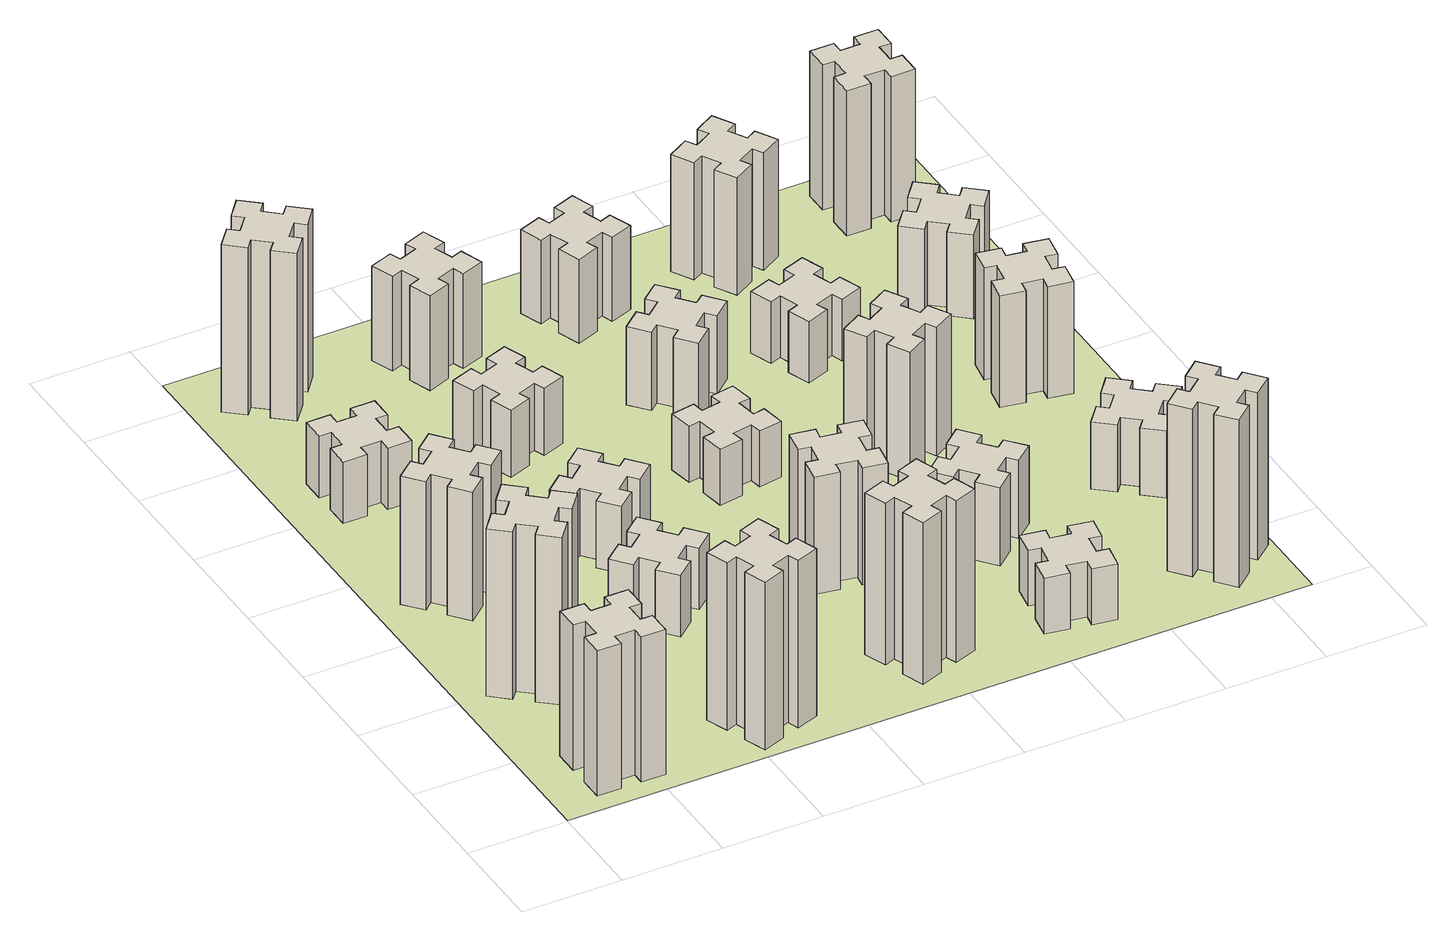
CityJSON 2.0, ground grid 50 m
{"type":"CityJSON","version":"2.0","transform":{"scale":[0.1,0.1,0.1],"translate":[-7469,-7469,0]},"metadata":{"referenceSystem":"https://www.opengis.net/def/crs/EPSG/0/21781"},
"CityObjects":{
"building1":{"type":"Building","attributes":{"class":"1000","function":"1000","usage":"1000","yearOfConstruction":2016,"roofType":"1000","measuredHeight":78,"storeysAboveGround":30,"storeysBelowGround":0},"geometry":[{"type":"Solid","lod":"1","boundaries":[[[[0,1,2,3,4,5,6,7,8,9,10,11,12,13,14,15,16,17,18,19]],[[17,16,20,21]],[[16,15,22,20]],[[15,14,23,22]],[[14,13,24,23]],[[13,12,25,24]],[[12,11,26,25]],[[11,10,27,26]],[[10,9,28,27]],[[9,8,29,28]],[[8,7,30,29]],[[7,6,31,30]],[[6,5,32,31]],[[5,4,33,32]],[[4,3,34,33]],[[3,2,35,34]],[[2,1,36,35]],[[1,0,37,36]],[[0,19,38,37]],[[19,18,39,38]],[[18,17,21,39]],[[24,25,26,27,28,29,30,31,32,33,34,35,36,37,38,39,21,20,22,23]]]]}]},
"building2":{"type":"Building","attributes":{"class":"1000","function":"1000","usage":"1000","yearOfConstruction":2016,"roofType":"1000","measuredHeight":90,"storeysAboveGround":30,"storeysBelowGround":0},"geometry":[{"type":"Solid","lod":"1","boundaries":[[[[40,41,42,43,44,45,46,47,48,49,50,51,52,53,54,55,56,57,58,59]],[[57,56,60,61]],[[56,55,62,60]],[[55,54,63,62]],[[54,53,64,63]],[[53,52,65,64]],[[52,51,66,65]],[[51,50,67,66]],[[50,49,68,67]],[[49,48,69,68]],[[48,47,70,69]],[[47,46,71,70]],[[46,45,72,71]],[[45,44,73,72]],[[44,43,74,73]],[[43,42,75,74]],[[42,41,76,75]],[[41,40,77,76]],[[40,59,78,77]],[[59,58,79,78]],[[58,57,61,79]],[[64,65,66,67,68,69,70,71,72,73,74,75,76,77,78,79,61,60,62,63]]]]}]},
"building3":{"type":"Building","attributes":{"class":"1000","function":"1000","usage":"1000","yearOfConstruction":2016,"roofType":"1000","measuredHeight":69,"storeysAboveGround":30,"storeysBelowGround":0},"geometry":[{"type":"Solid","lod":"1","boundaries":[[[[80,81,82,83,84,85,86,87,88,89,90,91,92,93,94,95,96,97,98,99]],[[97,96,100,101]],[[96,95,102,100]],[[95,94,103,102]],[[94,93,104,103]],[[93,92,105,104]],[[92,91,106,105]],[[91,90,107,106]],[[90,89,108,107]],[[89,88,109,108]],[[88,87,110,109]],[[87,86,111,110]],[[86,85,112,111]],[[85,84,113,112]],[[84,83,114,113]],[[83,82,115,114]],[[82,81,116,115]],[[81,80,117,116]],[[80,99,118,117]],[[99,98,119,118]],[[98,97,101,119]],[[104,105,106,107,108,109,110,111,112,113,114,115,116,117,118,119,101,100,102,103]]]]}]},
"building4":{"type":"Building","attributes":{"class":"1000","function":"1000","usage":"1000","yearOfConstruction":2016,"roofType":"1000","measuredHeight":33,"storeysAboveGround":30,"storeysBelowGround":0},"geometry":[{"type":"Solid","lod":"1","boundaries":[[[[120,121,122,123,124,125,126,127,128,129,130,131,132,133,134,135,136,137,138,139]],[[137,136,140,141]],[[136,135,142,140]],[[135,134,143,142]],[[134,133,144,143]],[[133,132,145,144]],[[132,131,146,145]],[[131,130,147,146]],[[130,129,148,147]],[[129,128,149,148]],[[128,127,150,149]],[[127,126,151,150]],[[126,125,152,151]],[[125,124,153,152]],[[124,123,154,153]],[[123,122,155,154]],[[122,121,156,155]],[[121,120,157,156]],[[120,139,158,157]],[[139,138,159,158]],[[138,137,141,159]],[[144,145,146,147,148,149,150,151,152,153,154,155,156,157,158,159,141,140,142,143]]]]}]},
"building5":{"type":"Building","attributes":{"class":"1000","function":"1000","usage":"1000","yearOfConstruction":2016,"roofType":"1000","measuredHeight":90,"storeysAboveGround":30,"storeysBelowGround":0},"geometry":[{"type":"Solid","lod":"1","boundaries":[[[[160,161,162,163,164,165,166,167,168,169,170,171,172,173,174,175,176,177,178,179]],[[177,176,180,181]],[[176,175,182,180]],[[175,174,183,182]],[[174,173,184,183]],[[173,172,185,184]],[[172,171,186,185]],[[171,170,187,186]],[[170,169,188,187]],[[169,168,189,188]],[[168,167,190,189]],[[167,166,191,190]],[[166,165,192,191]],[[165,164,193,192]],[[164,163,194,193]],[[163,162,195,194]],[[162,161,196,195]],[[161,160,197,196]],[[160,179,198,197]],[[179,178,199,198]],[[178,177,181,199]],[[184,185,186,187,188,189,190,191,192,193,194,195,196,197,198,199,181,180,182,183]]]]}]},
"building6":{"type":"Building","attributes":{"class":"1000","function":"1000","usage":"1000","yearOfConstruction":2016,"roofType":"1000","measuredHeight":90,"storeysAboveGround":30,"storeysBelowGround":0},"geometry":[{"type":"Solid","lod":"1","boundaries":[[[[200,201,202,203,204,205,206,207,208,209,210,211,212,213,214,215,216,217,218,219]],[[217,216,220,221]],[[216,215,222,220]],[[215,214,223,222]],[[214,213,224,223]],[[213,212,225,224]],[[212,211,226,225]],[[211,210,227,226]],[[210,209,228,227]],[[209,208,229,228]],[[208,207,230,229]],[[207,206,231,230]],[[206,205,232,231]],[[205,204,233,232]],[[204,203,234,233]],[[203,202,235,234]],[[202,201,236,235]],[[201,200,237,236]],[[200,219,238,237]],[[219,218,239,238]],[[218,217,221,239]],[[224,225,226,227,228,229,230,231,232,233,234,235,236,237,238,239,221,220,222,223]]]]}]},
"building7":{"type":"Building","attributes":{"class":"1000","function":"1000","usage":"1000","yearOfConstruction":2016,"roofType":"1000","measuredHeight":33,"storeysAboveGround":30,"storeysBelowGround":0},"geometry":[{"type":"Solid","lod":"1","boundaries":[[[[240,241,242,243,244,245,246,247,248,249,250,251,252,253,254,255,256,257,258,259]],[[257,256,260,261]],[[256,255,262,260]],[[255,254,263,262]],[[254,253,264,263]],[[253,252,265,264]],[[252,251,266,265]],[[251,250,267,266]],[[250,249,268,267]],[[249,248,269,268]],[[248,247,270,269]],[[247,246,271,270]],[[246,245,272,271]],[[245,244,273,272]],[[244,243,274,273]],[[243,242,275,274]],[[242,241,276,275]],[[241,240,277,276]],[[240,259,278,277]],[[259,258,279,278]],[[258,257,261,279]],[[264,265,266,267,268,269,270,271,272,273,274,275,276,277,278,279,261,260,262,263]]]]}]},
"building8":{"type":"Building","attributes":{"class":"1000","function":"1000","usage":"1000","yearOfConstruction":2016,"roofType":"1000","measuredHeight":36,"storeysAboveGround":30,"storeysBelowGround":0},"geometry":[{"type":"Solid","lod":"1","boundaries":[[[[280,281,282,283,284,285,286,287,288,289,290,291,292,293,294,295,296,297,298,299]],[[297,296,300,301]],[[296,295,302,300]],[[295,294,303,302]],[[294,293,304,303]],[[293,292,305,304]],[[292,291,306,305]],[[291,290,307,306]],[[290,289,308,307]],[[289,288,309,308]],[[288,287,310,309]],[[287,286,311,310]],[[286,285,312,311]],[[285,284,313,312]],[[284,283,314,313]],[[283,282,315,314]],[[282,281,316,315]],[[281,280,317,316]],[[280,299,318,317]],[[299,298,319,318]],[[298,297,301,319]],[[304,305,306,307,308,309,310,311,312,313,314,315,316,317,318,319,301,300,302,303]]]]}]},
"building9":{"type":"Building","attributes":{"class":"1000","function":"1000","usage":"1000","yearOfConstruction":2016,"roofType":"1000","measuredHeight":36,"storeysAboveGround":30,"storeysBelowGround":0},"geometry":[{"type":"Solid","lod":"1","boundaries":[[[[320,321,322,323,324,325,326,327,328,329,330,331,332,333,334,335,336,337,338,339]],[[337,336,340,341]],[[336,335,342,340]],[[335,334,343,342]],[[334,333,344,343]],[[333,332,345,344]],[[332,331,346,345]],[[331,330,347,346]],[[330,329,348,347]],[[329,328,349,348]],[[328,327,350,349]],[[327,326,351,350]],[[326,325,352,351]],[[325,324,353,352]],[[324,323,354,353]],[[323,322,355,354]],[[322,321,356,355]],[[321,320,357,356]],[[320,339,358,357]],[[339,338,359,358]],[[338,337,341,359]],[[344,345,346,347,348,349,350,351,352,353,354,355,356,357,358,359,341,340,342,343]]]]}]},
"building10":{"type":"Building","attributes":{"class":"1000","function":"1000","usage":"1000","yearOfConstruction":2016,"roofType":"1000","measuredHeight":87,"storeysAboveGround":30,"storeysBelowGround":0},"geometry":[{"type":"Solid","lod":"1","boundaries":[[[[360,361,362,363,364,365,366,367,368,369,370,371,372,373,374,375,376,377,378,379]],[[377,376,380,381]],[[376,375,382,380]],[[375,374,383,382]],[[374,373,384,383]],[[373,372,385,384]],[[372,371,386,385]],[[371,370,387,386]],[[370,369,388,387]],[[369,368,389,388]],[[368,367,390,389]],[[367,366,391,390]],[[366,365,392,391]],[[365,364,393,392]],[[364,363,394,393]],[[363,362,395,394]],[[362,361,396,395]],[[361,360,397,396]],[[360,379,398,397]],[[379,378,399,398]],[[378,377,381,399]],[[384,385,386,387,388,389,390,391,392,393,394,395,396,397,398,399,381,380,382,383]]]]}]},
"building11":{"type":"Building","attributes":{"class":"1000","function":"1000","usage":"1000","yearOfConstruction":2016,"roofType":"1000","measuredHeight":51,"storeysAboveGround":30,"storeysBelowGround":0},"geometry":[{"type":"Solid","lod":"1","boundaries":[[[[400,401,402,403,404,405,406,407,408,409,410,411,412,413,414,415,416,417,418,419]],[[417,416,420,421]],[[416,415,422,420]],[[415,414,423,422]],[[414,413,424,423]],[[413,412,425,424]],[[412,411,426,425]],[[411,410,427,426]],[[410,409,428,427]],[[409,408,429,428]],[[408,407,430,429]],[[407,406,431,430]],[[406,405,432,431]],[[405,404,433,432]],[[404,403,434,433]],[[403,402,435,434]],[[402,401,436,435]],[[401,400,437,436]],[[400,419,438,437]],[[419,418,439,438]],[[418,417,421,439]],[[424,425,426,427,428,429,430,431,432,433,434,435,436,437,438,439,421,420,422,423]]]]}]},
"building12":{"type":"Building","attributes":{"class":"1000","function":"1000","usage":"1000","yearOfConstruction":2016,"roofType":"1000","measuredHeight":63,"storeysAboveGround":30,"storeysBelowGround":0},"geometry":[{"type":"Solid","lod":"1","boundaries":[[[[440,441,442,443,444,445,446,447,448,449,450,451,452,453,454,455,456,457,458,459]],[[457,456,460,461]],[[456,455,462,460]],[[455,454,463,462]],[[454,453,464,463]],[[453,452,465,464]],[[452,451,466,465]],[[451,450,467,466]],[[450,449,468,467]],[[449,448,469,468]],[[448,447,470,469]],[[447,446,471,470]],[[446,445,472,471]],[[445,444,473,472]],[[444,443,474,473]],[[443,442,475,474]],[[442,441,476,475]],[[441,440,477,476]],[[440,459,478,477]],[[459,458,479,478]],[[458,457,461,479]],[[464,465,466,467,468,469,470,471,472,473,474,475,476,477,478,479,461,460,462,463]]]]}]},
"building13":{"type":"Building","attributes":{"class":"1000","function":"1000","usage":"1000","yearOfConstruction":2016,"roofType":"1000","measuredHeight":30,"storeysAboveGround":30,"storeysBelowGround":0},"geometry":[{"type":"Solid","lod":"1","boundaries":[[[[480,481,482,483,484,485,486,487,488,489,490,491,492,493,494,495,496,497,498,499]],[[497,496,500,501]],[[496,495,502,500]],[[495,494,503,502]],[[494,493,504,503]],[[493,492,505,504]],[[492,491,506,505]],[[491,490,507,506]],[[490,489,508,507]],[[489,488,509,508]],[[488,487,510,509]],[[487,486,511,510]],[[486,485,512,511]],[[485,484,513,512]],[[484,483,514,513]],[[483,482,515,514]],[[482,481,516,515]],[[481,480,517,516]],[[480,499,518,517]],[[499,498,519,518]],[[498,497,501,519]],[[504,505,506,507,508,509,510,511,512,513,514,515,516,517,518,519,501,500,502,503]]]]}]},
"building14":{"type":"Building","attributes":{"class":"1000","function":"1000","usage":"1000","yearOfConstruction":2016,"roofType":"1000","measuredHeight":42,"storeysAboveGround":30,"storeysBelowGround":0},"geometry":[{"type":"Solid","lod":"1","boundaries":[[[[520,521,522,523,524,525,526,527,528,529,530,531,532,533,534,535,536,537,538,539]],[[537,536,540,541]],[[536,535,542,540]],[[535,534,543,542]],[[534,533,544,543]],[[533,532,545,544]],[[532,531,546,545]],[[531,530,547,546]],[[530,529,548,547]],[[529,528,549,548]],[[528,527,550,549]],[[527,526,551,550]],[[526,525,552,551]],[[525,524,553,552]],[[524,523,554,553]],[[523,522,555,554]],[[522,521,556,555]],[[521,520,557,556]],[[520,539,558,557]],[[539,538,559,558]],[[538,537,541,559]],[[544,545,546,547,548,549,550,551,552,553,554,555,556,557,558,559,541,540,542,543]]]]}]},
"building15":{"type":"Building","attributes":{"class":"1000","function":"1000","usage":"1000","yearOfConstruction":2016,"roofType":"1000","measuredHeight":30,"storeysAboveGround":30,"storeysBelowGround":0},"geometry":[{"type":"Solid","lod":"1","boundaries":[[[[560,561,562,563,564,565,566,567,568,569,570,571,572,573,574,575,576,577,578,579]],[[577,576,580,581]],[[576,575,582,580]],[[575,574,583,582]],[[574,573,584,583]],[[573,572,585,584]],[[572,571,586,585]],[[571,570,587,586]],[[570,569,588,587]],[[569,568,589,588]],[[568,567,590,589]],[[567,566,591,590]],[[566,565,592,591]],[[565,564,593,592]],[[564,563,594,593]],[[563,562,595,594]],[[562,561,596,595]],[[561,560,597,596]],[[560,579,598,597]],[[579,578,599,598]],[[578,577,581,599]],[[584,585,586,587,588,589,590,591,592,593,594,595,596,597,598,599,581,580,582,583]]]]}]},
"building16":{"type":"Building","attributes":{"class":"1000","function":"1000","usage":"1000","yearOfConstruction":2016,"roofType":"1000","measuredHeight":45,"storeysAboveGround":30,"storeysBelowGround":0},"geometry":[{"type":"Solid","lod":"1","boundaries":[[[[600,601,602,603,604,605,606,607,608,609,610,611,612,613,614,615,616,617,618,619]],[[617,616,620,621]],[[616,615,622,620]],[[615,614,623,622]],[[614,613,624,623]],[[613,612,625,624]],[[612,611,626,625]],[[611,610,627,626]],[[610,609,628,627]],[[609,608,629,628]],[[608,607,630,629]],[[607,606,631,630]],[[606,605,632,631]],[[605,604,633,632]],[[604,603,634,633]],[[603,602,635,634]],[[602,601,636,635]],[[601,600,637,636]],[[600,619,638,637]],[[619,618,639,638]],[[618,617,621,639]],[[624,625,626,627,628,629,630,631,632,633,634,635,636,637,638,639,621,620,622,623]]]]}]},
"building17":{"type":"Building","attributes":{"class":"1000","function":"1000","usage":"1000","yearOfConstruction":2016,"roofType":"1000","measuredHeight":42,"storeysAboveGround":30,"storeysBelowGround":0},"geometry":[{"type":"Solid","lod":"1","boundaries":[[[[640,641,642,643,644,645,646,647,648,649,650,651,652,653,654,655,656,657,658,659]],[[657,656,660,661]],[[656,655,662,660]],[[655,654,663,662]],[[654,653,664,663]],[[653,652,665,664]],[[652,651,666,665]],[[651,650,667,666]],[[650,649,668,667]],[[649,648,669,668]],[[648,647,670,669]],[[647,646,671,670]],[[646,645,672,671]],[[645,644,673,672]],[[644,643,674,673]],[[643,642,675,674]],[[642,641,676,675]],[[641,640,677,676]],[[640,659,678,677]],[[659,658,679,678]],[[658,657,661,679]],[[664,665,666,667,668,669,670,671,672,673,674,675,676,677,678,679,661,660,662,663]]]]}]},
"building18":{"type":"Building","attributes":{"class":"1000","function":"1000","usage":"1000","yearOfConstruction":2016,"roofType":"1000","measuredHeight":69,"storeysAboveGround":30,"storeysBelowGround":0},"geometry":[{"type":"Solid","lod":"1","boundaries":[[[[680,681,682,683,684,685,686,687,688,689,690,691,692,693,694,695,696,697,698,699]],[[697,696,700,701]],[[696,695,702,700]],[[695,694,703,702]],[[694,693,704,703]],[[693,692,705,704]],[[692,691,706,705]],[[691,690,707,706]],[[690,689,708,707]],[[689,688,709,708]],[[688,687,710,709]],[[687,686,711,710]],[[686,685,712,711]],[[685,684,713,712]],[[684,683,714,713]],[[683,682,715,714]],[[682,681,716,715]],[[681,680,717,716]],[[680,699,718,717]],[[699,698,719,718]],[[698,697,701,719]],[[704,705,706,707,708,709,710,711,712,713,714,715,716,717,718,719,701,700,702,703]]]]}]},
"building19":{"type":"Building","attributes":{"class":"1000","function":"1000","usage":"1000","yearOfConstruction":2016,"roofType":"1000","measuredHeight":33,"storeysAboveGround":30,"storeysBelowGround":0},"geometry":[{"type":"Solid","lod":"1","boundaries":[[[[720,721,722,723,724,725,726,727,728,729,730,731,732,733,734,735,736,737,738,739]],[[737,736,740,741]],[[736,735,742,740]],[[735,734,743,742]],[[734,733,744,743]],[[733,732,745,744]],[[732,731,746,745]],[[731,730,747,746]],[[730,729,748,747]],[[729,728,749,748]],[[728,727,750,749]],[[727,726,751,750]],[[726,725,752,751]],[[725,724,753,752]],[[724,723,754,753]],[[723,722,755,754]],[[722,721,756,755]],[[721,720,757,756]],[[720,739,758,757]],[[739,738,759,758]],[[738,737,741,759]],[[744,745,746,747,748,749,750,751,752,753,754,755,756,757,758,759,741,740,742,743]]]]}]},
"building20":{"type":"Building","attributes":{"class":"1000","function":"1000","usage":"1000","yearOfConstruction":2016,"roofType":"1000","measuredHeight":90,"storeysAboveGround":30,"storeysBelowGround":0},"geometry":[{"type":"Solid","lod":"1","boundaries":[[[[760,761,762,763,764,765,766,767,768,769,770,771,772,773,774,775,776,777,778,779]],[[777,776,780,781]],[[776,775,782,780]],[[775,774,783,782]],[[774,773,784,783]],[[773,772,785,784]],[[772,771,786,785]],[[771,770,787,786]],[[770,769,788,787]],[[769,768,789,788]],[[768,767,790,789]],[[767,766,791,790]],[[766,765,792,791]],[[765,764,793,792]],[[764,763,794,793]],[[763,762,795,794]],[[762,761,796,795]],[[761,760,797,796]],[[760,779,798,797]],[[779,778,799,798]],[[778,777,781,799]],[[784,785,786,787,788,789,790,791,792,793,794,795,796,797,798,799,781,780,782,783]]]]}]},
"building21":{"type":"Building","attributes":{"class":"1000","function":"1000","usage":"1000","yearOfConstruction":2016,"roofType":"1000","measuredHeight":63,"storeysAboveGround":30,"storeysBelowGround":0},"geometry":[{"type":"Solid","lod":"1","boundaries":[[[[800,801,802,803,804,805,806,807,808,809,810,811,812,813,814,815,816,817,818,819]],[[817,816,820,821]],[[816,815,822,820]],[[815,814,823,822]],[[814,813,824,823]],[[813,812,825,824]],[[812,811,826,825]],[[811,810,827,826]],[[810,809,828,827]],[[809,808,829,828]],[[808,807,830,829]],[[807,806,831,830]],[[806,805,832,831]],[[805,804,833,832]],[[804,803,834,833]],[[803,802,835,834]],[[802,801,836,835]],[[801,800,837,836]],[[800,819,838,837]],[[819,818,839,838]],[[818,817,821,839]],[[824,825,826,827,828,829,830,831,832,833,834,835,836,837,838,839,821,820,822,823]]]]}]},
"building22":{"type":"Building","attributes":{"class":"1000","function":"1000","usage":"1000","yearOfConstruction":2016,"roofType":"1000","measuredHeight":36,"storeysAboveGround":30,"storeysBelowGround":0},"geometry":[{"type":"Solid","lod":"1","boundaries":[[[[840,841,842,843,844,845,846,847,848,849,850,851,852,853,854,855,856,857,858,859]],[[857,856,860,861]],[[856,855,862,860]],[[855,854,863,862]],[[854,853,864,863]],[[853,852,865,864]],[[852,851,866,865]],[[851,850,867,866]],[[850,849,868,867]],[[849,848,869,868]],[[848,847,870,869]],[[847,846,871,870]],[[846,845,872,871]],[[845,844,873,872]],[[844,843,874,873]],[[843,842,875,874]],[[842,841,876,875]],[[841,840,877,876]],[[840,859,878,877]],[[859,858,879,878]],[[858,857,861,879]],[[864,865,866,867,868,869,870,871,872,873,874,875,876,877,878,879,861,860,862,863]]]]}]},
"building23":{"type":"Building","attributes":{"class":"1000","function":"1000","usage":"1000","yearOfConstruction":2016,"roofType":"1000","measuredHeight":60,"storeysAboveGround":30,"storeysBelowGround":0},"geometry":[{"type":"Solid","lod":"1","boundaries":[[[[880,881,882,883,884,885,886,887,888,889,890,891,892,893,894,895,896,897,898,899]],[[897,896,900,901]],[[896,895,902,900]],[[895,894,903,902]],[[894,893,904,903]],[[893,892,905,904]],[[892,891,906,905]],[[891,890,907,906]],[[890,889,908,907]],[[889,888,909,908]],[[888,887,910,909]],[[887,886,911,910]],[[886,885,912,911]],[[885,884,913,912]],[[884,883,914,913]],[[883,882,915,914]],[[882,881,916,915]],[[881,880,917,916]],[[880,899,918,917]],[[899,898,919,918]],[[898,897,901,919]],[[904,905,906,907,908,909,910,911,912,913,914,915,916,917,918,919,901,900,902,903]]]]}]},
"building24":{"type":"Building","attributes":{"class":"1000","function":"1000","usage":"1000","yearOfConstruction":2016,"roofType":"1000","measuredHeight":45,"storeysAboveGround":30,"storeysBelowGround":0},"geometry":[{"type":"Solid","lod":"1","boundaries":[[[[920,921,922,923,924,925,926,927,928,929,930,931,932,933,934,935,936,937,938,939]],[[937,936,940,941]],[[936,935,942,940]],[[935,934,943,942]],[[934,933,944,943]],[[933,932,945,944]],[[932,931,946,945]],[[931,930,947,946]],[[930,929,948,947]],[[929,928,949,948]],[[928,927,950,949]],[[927,926,951,950]],[[926,925,952,951]],[[925,924,953,952]],[[924,923,954,953]],[[923,922,955,954]],[[922,921,956,955]],[[921,920,957,956]],[[920,939,958,957]],[[939,938,959,958]],[[938,937,941,959]],[[944,945,946,947,948,949,950,951,952,953,954,955,956,957,958,959,941,940,942,943]]]]}]},
"building25":{"type":"Building","attributes":{"class":"1000","function":"1000","usage":"1000","yearOfConstruction":2016,"roofType":"1000","measuredHeight":78,"storeysAboveGround":30,"storeysBelowGround":0},"geometry":[{"type":"Solid","lod":"1","boundaries":[[[[960,961,962,963,964,965,966,967,968,969,970,971,972,973,974,975,976,977,978,979]],[[977,976,980,981]],[[976,975,982,980]],[[975,974,983,982]],[[974,973,984,983]],[[973,972,985,984]],[[972,971,986,985]],[[971,970,987,986]],[[970,969,988,987]],[[969,968,989,988]],[[968,967,990,989]],[[967,966,991,990]],[[966,965,992,991]],[[965,964,993,992]],[[964,963,994,993]],[[963,962,995,994]],[[962,961,996,995]],[[961,960,997,996]],[[960,979,998,997]],[[979,978,999,998]],[[978,977,981,999]],[[984,985,986,987,988,989,990,991,992,993,994,995,996,997,998,999,981,980,982,983]]]]}]},
"landuse1":{"type":"LandUse","attributes":{"name":"plot1","function":"1010"},"geometry":[{"type":"MultiSurface","lod":"1","boundaries":[[[1000,1001,1002,1003]]]}]}
},
"vertices":[
[265,325,0],[265,225,0],[205,225,0],[205,105,0],[325,105,0],[325,165,0],[425,165,0],[425,105,0],[545,105,0],[545,225,0],[485,225,0],[485,325,0],[545,325,0],[545,445,0],[425,445,0],[425,385,0],[325,385,0],[325,445,0],[205,445,0],[205,325,0],[325,385,780],[325,445,780],[425,385,780],[425,445,780],[545,445,780],[545,325,780],[485,325,780],[485,225,780],[545,225,780],[545,105,780],[425,105,780],[425,165,780],[325,165,780],[325,105,780],[205,105,780],[205,225,780],[265,225,780],[265,325,780],[205,325,780],[205,445,780],
[484,1067,0],[408,1132,0],[446,1178,0],[354,1255,0],[277,1163,0],[323,1124,0],[259,1048,0],[213,1086,0],[136,994,0],[228,917,0],[266,963,0],[343,899,0],[304,853,0],[396,776,0],[473,868,0],[427,906,0],[492,983,0],[538,944,0],[615,1036,0],[523,1113,0],[492,983,900],[538,944,900],[427,906,900],[473,868,900],[396,776,900],[304,853,900],[343,899,900],[266,963,900],[228,917,900],[136,994,900],[213,1086,900],[259,1048,900],[323,1124,900],[277,1163,900],[354,1255,900],[446,1178,900],[408,1132,900],[484,1067,900],[523,1113,900],[615,1036,900],
[492,1788,0],[427,1864,0],[473,1903,0],[396,1995,0],[304,1918,0],[343,1872,0],[266,1807,0],[228,1853,0],[136,1776,0],[213,1684,0],[259,1723,0],[323,1646,0],[277,1608,0],[354,1516,0],[446,1593,0],[408,1639,0],[484,1703,0],[523,1657,0],[615,1734,0],[538,1826,0],[484,1703,690],[523,1657,690],[408,1639,690],[446,1593,690],[354,1516,690],[277,1608,690],[323,1646,690],[259,1723,690],[213,1684,690],[136,1776,690],[228,1853,690],[266,1807,690],[343,1872,690],[304,1918,690],[396,1995,690],[473,1903,690],[427,1864,690],[492,1788,690],[538,1826,690],[615,1734,690],
[485,2545,0],[485,2645,0],[545,2645,0],[545,2765,0],[425,2765,0],[425,2705,0],[325,2705,0],[325,2765,0],[205,2765,0],[205,2645,0],[265,2645,0],[265,2545,0],[205,2545,0],[205,2425,0],[325,2425,0],[325,2485,0],[425,2485,0],[425,2425,0],[545,2425,0],[545,2545,0],[425,2485,330],[425,2425,330],[325,2485,330],[325,2425,330],[205,2425,330],[205,2545,330],[265,2545,330],[265,2645,330],[205,2645,330],[205,2765,330],[325,2765,330],[325,2705,330],[425,2705,330],[425,2765,330],[545,2765,330],[545,2645,330],[485,2645,330],[485,2545,330],[545,2545,330],[545,2425,330],
[1106,155,0],[1200,189,0],[1220,133,0],[1333,174,0],[1292,287,0],[1236,266,0],[1202,360,0],[1258,380,0],[1217,493,0],[1104,452,0],[1125,396,0],[1031,362,0],[1010,418,0],[897,377,0],[939,264,0],[995,285,0],[1029,191,0],[973,170,0],[1014,57,0],[1127,99,0],[1029,191,900],[973,170,900],[995,285,900],[939,264,900],[897,377,900],[1010,418,900],[1031,362,900],[1125,396,900],[1104,452,900],[1217,493,900],[1258,380,900],[1202,360,900],[1236,266,900],[1292,287,900],[1333,174,900],[1220,133,900],[1200,189,900],[1106,155,900],[1127,99,900],[1014,57,900],
[484,3487,0],[408,3552,0],[446,3598,0],[354,3675,0],[277,3583,0],[323,3544,0],[259,3468,0],[213,3506,0],[136,3414,0],[228,3337,0],[266,3383,0],[343,3319,0],[304,3273,0],[396,3196,0],[473,3288,0],[427,3326,0],[492,3403,0],[538,3364,0],[615,3456,0],[523,3533,0],[492,3403,900],[538,3364,900],[427,3326,900],[473,3288,900],[396,3196,900],[304,3273,900],[343,3319,900],[266,3383,900],[228,3337,900],[136,3414,900],[213,3506,900],[259,3468,900],[323,3544,900],[277,3583,900],[354,3675,900],[446,3598,900],[408,3552,900],[484,3487,900],[523,3533,900],[615,3456,900],
[1083,1332,0],[1006,1267,0],[968,1313,0],[876,1236,0],[953,1144,0],[999,1183,0],[1063,1106,0],[1017,1068,0],[1094,976,0],[1186,1053,0],[1148,1099,0],[1224,1163,0],[1263,1117,0],[1355,1194,0],[1278,1286,0],[1232,1248,0],[1167,1324,0],[1213,1363,0],[1136,1455,0],[1044,1378,0],[1167,1324,330],[1213,1363,330],[1232,1248,330],[1278,1286,330],[1355,1194,330],[1263,1117,330],[1224,1163,330],[1148,1099,330],[1186,1053,330],[1094,976,330],[1017,1068,330],[1063,1106,330],[999,1183,330],[953,1144,330],[876,1236,330],[968,1313,330],[1006,1267,330],[1083,1332,330],[1044,1378,330],[1136,1455,330],
[1083,1872,0],[1006,1807,0],[968,1853,0],[876,1776,0],[953,1684,0],[999,1723,0],[1063,1646,0],[1017,1608,0],[1094,1516,0],[1186,1593,0],[1148,1639,0],[1224,1703,0],[1263,1657,0],[1355,1734,0],[1278,1826,0],[1232,1788,0],[1167,1864,0],[1213,1903,0],[1136,1995,0],[1044,1918,0],[1167,1864,360],[1213,1903,360],[1232,1788,360],[1278,1826,360],[1355,1734,360],[1263,1657,360],[1224,1703,360],[1148,1639,360],[1186,1593,360],[1094,1516,360],[1017,1608,360],[1063,1646,360],[999,1723,360],[953,1684,360],[876,1776,360],[968,1853,360],[1006,1807,360],[1083,1872,360],[1044,1918,360],[1136,1995,360],
[1106,2475,0],[1200,2509,0],[1220,2453,0],[1333,2494,0],[1292,2607,0],[1236,2586,0],[1202,2680,0],[1258,2700,0],[1217,2813,0],[1104,2772,0],[1125,2716,0],[1031,2682,0],[1010,2738,0],[897,2697,0],[939,2584,0],[995,2605,0],[1029,2511,0],[973,2490,0],[1014,2377,0],[1127,2419,0],[1029,2511,360],[973,2490,360],[995,2605,360],[939,2584,360],[897,2697,360],[1010,2738,360],[1031,2682,360],[1125,2716,360],[1104,2772,360],[1217,2813,360],[1258,2700,360],[1202,2680,360],[1236,2586,360],[1292,2607,360],[1333,2494,360],[1220,2453,360],[1200,2509,360],[1106,2475,360],[1127,2419,360],[1014,2377,360],
[1965,496,0],[1871,462,0],[1850,518,0],[1737,477,0],[1779,364,0],[1835,385,0],[1869,291,0],[1813,270,0],[1854,157,0],[1967,199,0],[1946,255,0],[2040,289,0],[2060,233,0],[2173,274,0],[2132,387,0],[2076,366,0],[2042,460,0],[2098,480,0],[2057,593,0],[1944,552,0],[2042,460,870],[2098,480,870],[2076,366,870],[2132,387,870],[2173,274,870],[2060,233,870],[2040,289,870],[1946,255,870],[1967,199,870],[1854,157,870],[1813,270,870],[1869,291,870],[1835,385,870],[1779,364,870],[1737,477,870],[1850,518,870],[1871,462,870],[1965,496,870],[1944,552,870],[2057,593,870],
[1125,3456,0],[1031,3422,0],[1010,3478,0],[897,3437,0],[939,3324,0],[995,3345,0],[1029,3251,0],[973,3230,0],[1014,3117,0],[1127,3159,0],[1106,3215,0],[1200,3249,0],[1220,3193,0],[1333,3234,0],[1292,3347,0],[1236,3326,0],[1202,3420,0],[1258,3440,0],[1217,3553,0],[1104,3512,0],[1202,3420,510],[1258,3440,510],[1236,3326,510],[1292,3347,510],[1333,3234,510],[1220,3193,510],[1200,3249,510],[1106,3215,510],[1127,3159,510],[1014,3117,510],[973,3230,510],[1029,3251,510],[995,3345,510],[939,3324,510],[897,3437,510],[1010,3478,510],[1031,3422,510],[1125,3456,510],[1104,3512,510],[1217,3553,510],
[2055,1047,0],[2072,1145,0],[2131,1135,0],[2152,1253,0],[2034,1274,0],[2024,1215,0],[1925,1232,0],[1936,1291,0],[1817,1312,0],[1797,1194,0],[1856,1184,0],[1838,1085,0],[1779,1096,0],[1758,977,0],[1877,957,0],[1887,1016,0],[1985,998,0],[1975,939,0],[2093,918,0],[2114,1037,0],[1985,998,630],[1975,939,630],[1887,1016,630],[1877,957,630],[1758,977,630],[1779,1096,630],[1838,1085,630],[1856,1184,630],[1797,1194,630],[1817,1312,630],[1936,1291,630],[1925,1232,630],[2024,1215,630],[2034,1274,630],[2152,1253,630],[2131,1135,630],[2072,1145,630],[2055,1047,630],[2114,1037,630],[2093,918,630],
[1972,1925,0],[1955,2024,0],[2014,2034,0],[1993,2152,0],[1875,2131,0],[1885,2072,0],[1787,2055,0],[1777,2114,0],[1658,2093,0],[1679,1975,0],[1738,1985,0],[1756,1887,0],[1697,1877,0],[1717,1758,0],[1836,1779,0],[1825,1838,0],[1924,1856,0],[1934,1797,0],[2052,1817,0],[2031,1936,0],[1924,1856,300],[1934,1797,300],[1825,1838,300],[1836,1779,300],[1717,1758,300],[1697,1877,300],[1756,1887,300],[1738,1985,300],[1679,1975,300],[1658,2093,300],[1777,2114,300],[1787,2055,300],[1885,2072,300],[1875,2131,300],[1993,2152,300],[2014,2034,300],[1955,2024,300],[1972,1925,300],[2031,1936,300],[2052,1817,300],
[1988,2479,0],[2064,2543,0],[2103,2497,0],[2195,2574,0],[2118,2666,0],[2072,2628,0],[2007,2704,0],[2053,2743,0],[1976,2835,0],[1884,2758,0],[1923,2712,0],[1846,2647,0],[1808,2693,0],[1716,2616,0],[1793,2524,0],[1839,2563,0],[1903,2486,0],[1857,2448,0],[1934,2356,0],[2026,2433,0],[1903,2486,420],[1857,2448,420],[1839,2563,420],[1793,2524,420],[1716,2616,420],[1808,2693,420],[1846,2647,420],[1923,2712,420],[1884,2758,420],[1976,2835,420],[2053,2743,420],[2007,2704,420],[2072,2628,420],[2118,2666,420],[2195,2574,420],[2103,2497,420],[2064,2543,420],[1988,2479,420],[2026,2433,420],[1934,2356,420],
[2596,444,0],[2578,345,0],[2519,356,0],[2498,237,0],[2617,217,0],[2627,276,0],[2725,258,0],[2715,199,0],[2833,178,0],[2854,297,0],[2795,307,0],[2812,405,0],[2871,395,0],[2892,513,0],[2774,534,0],[2764,475,0],[2665,492,0],[2676,551,0],[2557,572,0],[2537,454,0],[2665,492,300],[2676,551,300],[2764,475,300],[2774,534,300],[2892,513,300],[2871,395,300],[2812,405,300],[2795,307,300],[2854,297,300],[2833,178,300],[2715,199,300],[2725,258,300],[2627,276,300],[2617,217,300],[2498,237,300],[2519,356,300],[2578,345,300],[2596,444,300],[2537,454,300],[2557,572,300],
[1865,3456,0],[1771,3422,0],[1750,3478,0],[1637,3437,0],[1679,3324,0],[1735,3345,0],[1769,3251,0],[1713,3230,0],[1754,3117,0],[1867,3159,0],[1846,3215,0],[1940,3249,0],[1960,3193,0],[2073,3234,0],[2032,3347,0],[1976,3326,0],[1942,3420,0],[1998,3440,0],[1957,3553,0],[1844,3512,0],[1942,3420,450],[1998,3440,450],[1976,3326,450],[2032,3347,450],[2073,3234,450],[1960,3193,450],[1940,3249,450],[1846,3215,450],[1867,3159,450],[1754,3117,450],[1713,3230,450],[1769,3251,450],[1735,3345,450],[1679,3324,450],[1637,3437,450],[1750,3478,450],[1771,3422,450],[1865,3456,450],[1844,3512,450],[1957,3553,450],
[2628,899,0],[2704,963,0],[2743,917,0],[2835,994,0],[2758,1086,0],[2712,1048,0],[2647,1124,0],[2693,1163,0],[2616,1255,0],[2524,1178,0],[2563,1132,0],[2486,1067,0],[2448,1113,0],[2356,1036,0],[2433,944,0],[2479,983,0],[2543,906,0],[2497,868,0],[2574,776,0],[2666,853,0],[2543,906,420],[2497,868,420],[2479,983,420],[2433,944,420],[2356,1036,420],[2448,1113,420],[2486,1067,420],[2563,1132,420],[2524,1178,420],[2616,1255,420],[2693,1163,420],[2647,1124,420],[2712,1048,420],[2758,1086,420],[2835,994,420],[2743,917,420],[2704,963,420],[2628,899,420],[2666,853,420],[2574,776,420],
[2475,1744,0],[2525,1657,0],[2473,1627,0],[2533,1523,0],[2637,1583,0],[2607,1635,0],[2694,1685,0],[2724,1633,0],[2828,1693,0],[2768,1797,0],[2716,1767,0],[2666,1854,0],[2718,1884,0],[2658,1988,0],[2554,1928,0],[2584,1876,0],[2497,1826,0],[2467,1878,0],[2363,1818,0],[2423,1714,0],[2497,1826,690],[2467,1878,690],[2584,1876,690],[2554,1928,690],[2658,1988,690],[2718,1884,690],[2666,1854,690],[2716,1767,690],[2768,1797,690],[2828,1693,690],[2724,1633,690],[2694,1685,690],[2607,1635,690],[2637,1583,690],[2533,1523,690],[2473,1627,690],[2525,1657,690],[2475,1744,690],[2423,1714,690],[2363,1818,690],
[2586,2475,0],[2680,2509,0],[2700,2453,0],[2813,2494,0],[2772,2607,0],[2716,2586,0],[2682,2680,0],[2738,2700,0],[2697,2813,0],[2584,2772,0],[2605,2716,0],[2511,2682,0],[2490,2738,0],[2377,2697,0],[2419,2584,0],[2475,2605,0],[2509,2511,0],[2453,2490,0],[2494,2377,0],[2607,2419,0],[2509,2511,330],[2453,2490,330],[2475,2605,330],[2419,2584,330],[2377,2697,330],[2490,2738,330],[2511,2682,330],[2605,2716,330],[2584,2772,330],[2697,2813,330],[2738,2700,330],[2682,2680,330],[2716,2586,330],[2772,2607,330],[2813,2494,330],[2700,2453,330],[2680,2509,330],[2586,2475,330],[2607,2419,330],[2494,2377,330],
[3468,259,0],[3544,323,0],[3583,277,0],[3675,354,0],[3598,446,0],[3552,408,0],[3487,484,0],[3533,523,0],[3456,615,0],[3364,538,0],[3403,492,0],[3326,427,0],[3288,473,0],[3196,396,0],[3273,304,0],[3319,343,0],[3383,266,0],[3337,228,0],[3414,136,0],[3506,213,0],[3383,266,900],[3337,228,900],[3319,343,900],[3273,304,900],[3196,396,900],[3288,473,900],[3326,427,900],[3403,492,900],[3364,538,900],[3456,615,900],[3533,523,900],[3487,484,900],[3552,408,900],[3598,446,900],[3675,354,900],[3583,277,900],[3544,323,900],[3468,259,900],[3506,213,900],[3414,136,900],
[2716,3347,0],[2666,3434,0],[2718,3464,0],[2658,3568,0],[2554,3508,0],[2584,3456,0],[2497,3406,0],[2467,3458,0],[2363,3398,0],[2423,3294,0],[2475,3324,0],[2525,3237,0],[2473,3207,0],[2533,3103,0],[2637,3163,0],[2607,3215,0],[2694,3265,0],[2724,3213,0],[2828,3273,0],[2768,3377,0],[2694,3265,630],[2724,3213,630],[2607,3215,630],[2637,3163,630],[2533,3103,630],[2473,3207,630],[2525,3237,630],[2475,3324,630],[2423,3294,630],[2363,3398,630],[2467,3458,630],[2497,3406,630],[2584,3456,630],[2554,3508,630],[2658,3568,630],[2718,3464,630],[2666,3434,630],[2716,3347,630],[2768,3377,630],[2828,3273,630],
[3487,1006,0],[3552,1083,0],[3598,1044,0],[3675,1136,0],[3583,1213,0],[3544,1167,0],[3468,1232,0],[3506,1278,0],[3414,1355,0],[3337,1263,0],[3383,1224,0],[3319,1148,0],[3273,1186,0],[3196,1094,0],[3288,1017,0],[3326,1063,0],[3403,999,0],[3364,953,0],[3456,876,0],[3533,968,0],[3403,999,360],[3364,953,360],[3326,1063,360],[3288,1017,360],[3196,1094,360],[3273,1186,360],[3319,1148,360],[3383,1224,360],[3337,1263,360],[3414,1355,360],[3506,1278,360],[3468,1232,360],[3544,1167,360],[3583,1213,360],[3675,1136,360],[3598,1044,360],[3552,1083,360],[3487,1006,360],[3533,968,360],[3456,876,360],
[3267,1856,0],[3365,1838,0],[3355,1779,0],[3473,1758,0],[3494,1877,0],[3435,1887,0],[3452,1985,0],[3511,1975,0],[3532,2093,0],[3414,2114,0],[3404,2055,0],[3305,2072,0],[3316,2131,0],[3197,2152,0],[3177,2034,0],[3236,2024,0],[3218,1925,0],[3159,1936,0],[3138,1817,0],[3257,1797,0],[3218,1925,600],[3159,1936,600],[3236,2024,600],[3177,2034,600],[3197,2152,600],[3316,2131,600],[3305,2072,600],[3404,2055,600],[3414,2114,600],[3532,2093,600],[3511,1975,600],[3452,1985,600],[3435,1887,600],[3494,1877,600],[3473,1758,600],[3355,1779,600],[3365,1838,600],[3267,1856,600],[3257,1797,600],[3138,1817,600],
[3444,2747,0],[3368,2812,0],[3406,2858,0],[3314,2935,0],[3237,2843,0],[3283,2804,0],[3219,2728,0],[3173,2766,0],[3096,2674,0],[3188,2597,0],[3226,2643,0],[3303,2579,0],[3264,2533,0],[3356,2456,0],[3433,2548,0],[3387,2586,0],[3452,2663,0],[3498,2624,0],[3575,2716,0],[3483,2793,0],[3452,2663,450],[3498,2624,450],[3387,2586,450],[3433,2548,450],[3356,2456,450],[3264,2533,450],[3303,2579,450],[3226,2643,450],[3188,2597,450],[3096,2674,450],[3173,2766,450],[3219,2728,450],[3283,2804,450],[3237,2843,450],[3314,2935,450],[3406,2858,450],[3368,2812,450],[3444,2747,450],[3483,2793,450],[3575,2716,450],
[3285,3325,0],[3385,3325,0],[3385,3265,0],[3505,3265,0],[3505,3385,0],[3445,3385,0],[3445,3485,0],[3505,3485,0],[3505,3605,0],[3385,3605,0],[3385,3545,0],[3285,3545,0],[3285,3605,0],[3165,3605,0],[3165,3485,0],[3225,3485,0],[3225,3385,0],[3165,3385,0],[3165,3265,0],[3285,3265,0],[3225,3385,780],[3165,3385,780],[3225,3485,780],[3165,3485,780],[3165,3605,780],[3285,3605,780],[3285,3545,780],[3385,3545,780],[3385,3605,780],[3505,3605,780],[3505,3485,780],[3445,3485,780],[3445,3385,780],[3505,3385,780],[3505,3265,780],[3385,3265,780],[3385,3325,780],[3285,3325,780],[3285,3265,780],[3165,3265,780],
[5,3705,0],[3705,3705,0],[3705,5,0],[5,5,0]
]}
